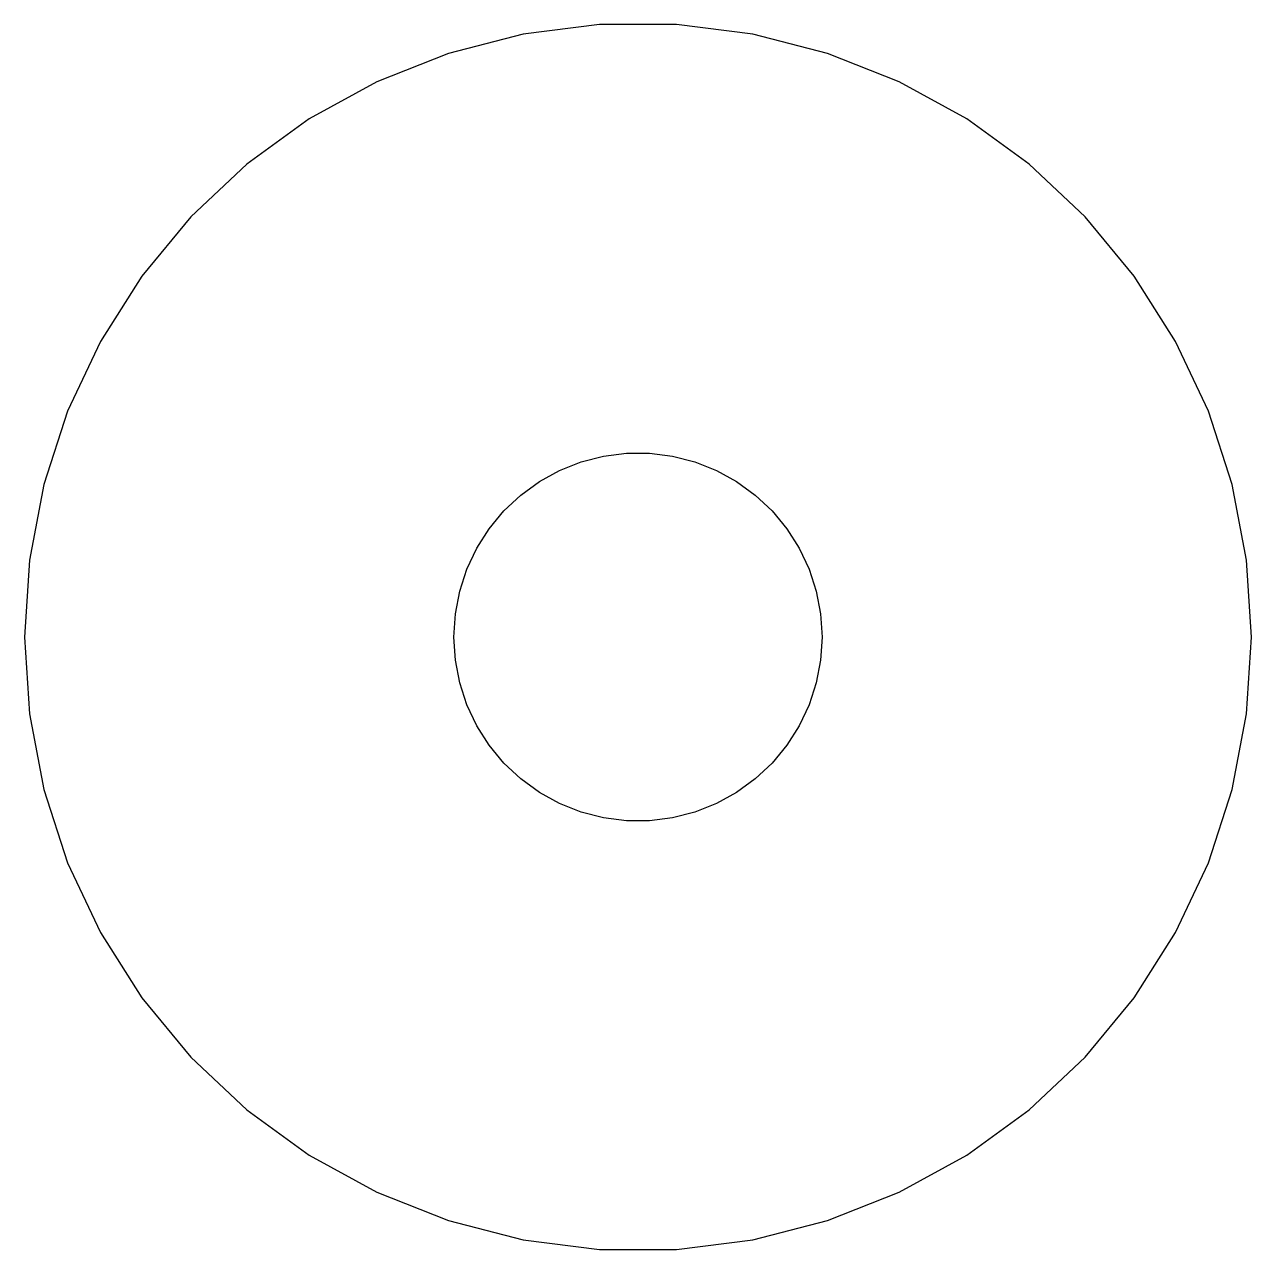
# Model space of a CAD drawing. Header units: metres. Extents: x -5 to 5, y -5 to 115.
# Drawn here: x -5 to 5, y -4.99 to 4.99 of the extents above.
import ezdxf

# ---------------------------------------------------------------- set-up
doc = ezdxf.new("R2010")
doc.units = ezdxf.units.M

msp = doc.modelspace()

# ---------------------------------------------------------------- linework, layer by layer
for p, q in [((-0.936905, 4.91142), (-1.54507, 4.75528)), ((-0.31395, 4.99013), (-0.936905, 4.91142)), ((0.31395, 4.99013), (-0.31395, 4.99013)), ((0.936905, 4.91142), (0.31395, 4.99013)), ((1.54507, 4.75528), (0.936905, 4.91142)), ((-1.54507, 4.75528), (-2.12889, 4.52412)), ((2.12889, 4.52412), (1.54507, 4.75528)), ((-2.12889, 4.52412), (-2.67912, 4.22163)), ((2.67912, 4.22163), (2.12889, 4.52412)), ((-2.67912, 4.22163), (-3.18712, 3.85255)), ((3.18712, 3.85255), (2.67912, 4.22163)), ((-3.18712, 3.85255), (-3.64484, 3.42273)), ((3.64484, 3.42273), (3.18712, 3.85255)), ((-3.64484, 3.42273), (-4.04507, 2.93892)), ((4.04507, 2.93892), (3.64484, 3.42273)), ((-4.04507, 2.93892), (-4.38153, 2.40877)), ((4.38153, 2.40877), (4.04507, 2.93892)), ((-4.38153, 2.40877), (-4.64888, 1.84062)), ((4.64888, 1.84062), (4.38153, 2.40877)), ((-4.64888, 1.84062), (-4.84291, 1.24344)), ((4.84291, 1.24344), (4.64888, 1.84062)), ((-0.638657, 1.35724), (-0.463516, 1.42657)), ((-0.463516, 1.42657), (-0.281067, 1.47342)), ((-0.281067, 1.47342), (-0.094177, 1.49704)), ((-0.094177, 1.49704), (0.094177, 1.49704)), ((0.094177, 1.49704), (0.281067, 1.47342)), ((0.281067, 1.47342), (0.463516, 1.42657)), ((0.463516, 1.42657), (0.638657, 1.35724)), ((-0.803726, 1.26648), (-0.638657, 1.35724)), ((0.638657, 1.35724), (0.803726, 1.26648)), ((-4.84291, 1.24344), (-4.96057, 0.626663)), ((-0.956131, 1.15576), (-0.803726, 1.26648)), ((0.803726, 1.26648), (0.956131, 1.15576)), ((4.96057, 0.626663), (4.84291, 1.24344)), ((-1.09344, 1.02681), (-0.956131, 1.15576)), ((0.956131, 1.15576), (1.09344, 1.02681)), ((-1.21352, 0.881668), (-1.09344, 1.02681)), ((1.09344, 1.02681), (1.21352, 0.881668)), ((-1.31445, 0.722626), (-1.21352, 0.881668)), ((1.21352, 0.881668), (1.31445, 0.722626)), ((-1.39465, 0.552185), (-1.31445, 0.722626)), ((1.31445, 0.722626), (1.39465, 0.552185)), ((-4.96057, 0.626663), (-5, 0)), ((5, 0), (4.96057, 0.626663)), ((-1.45287, 0.373032), (-1.39465, 0.552185)), ((1.39465, 0.552185), (1.45287, 0.373032)), ((-1.48816, 0.187988), (-1.45287, 0.373032)), ((1.45287, 0.373032), (1.48816, 0.187988)), ((-1.5, 0), (-1.48816, 0.187988)), ((1.48816, 0.187988), (1.5, 0)), ((-5, 0), (-4.96057, -0.626663)), ((-1.48816, -0.187988), (-1.5, 0)), ((1.5, 0), (1.48816, -0.187988)), ((4.96057, -0.626663), (5, 0)), ((-1.45287, -0.373032), (-1.48816, -0.187988)), ((1.48816, -0.187988), (1.45287, -0.373032)), ((-1.39465, -0.552185), (-1.45287, -0.373032)), ((1.45287, -0.373032), (1.39465, -0.552185)), ((-1.31445, -0.722626), (-1.39465, -0.552185)), ((1.39465, -0.552185), (1.31445, -0.722626)), ((-4.96057, -0.626663), (-4.84291, -1.24344)), ((4.84291, -1.24344), (4.96057, -0.626663)), ((-1.21352, -0.881668), (-1.31445, -0.722626)), ((1.31445, -0.722626), (1.21352, -0.881668)), ((-1.09344, -1.02681), (-1.21352, -0.881668)), ((1.21352, -0.881668), (1.09344, -1.02681)), ((-0.956131, -1.15576), (-1.09344, -1.02681)), ((1.09344, -1.02681), (0.956131, -1.15576)), ((-0.803726, -1.26648), (-0.956131, -1.15576)), ((0.956131, -1.15576), (0.803726, -1.26648)), ((-4.84291, -1.24344), (-4.64888, -1.84062)), ((-0.638657, -1.35724), (-0.803726, -1.26648)), ((0.803726, -1.26648), (0.638657, -1.35724)), ((4.64888, -1.84062), (4.84291, -1.24344)), ((-0.463516, -1.42657), (-0.638657, -1.35724)), ((0.638657, -1.35724), (0.463516, -1.42657)), ((-0.281067, -1.47342), (-0.463516, -1.42657)), ((-0.094177, -1.49704), (-0.281067, -1.47342)), ((0.094177, -1.49704), (-0.094177, -1.49704)), ((0.281067, -1.47342), (0.094177, -1.49704)), ((0.463516, -1.42657), (0.281067, -1.47342)), ((-4.64888, -1.84062), (-4.38153, -2.40877)), ((4.38153, -2.40877), (4.64888, -1.84062)), ((-4.38153, -2.40877), (-4.04507, -2.93892)), ((4.04507, -2.93892), (4.38153, -2.40877)), ((-4.04507, -2.93892), (-3.64484, -3.42273)), ((3.64484, -3.42273), (4.04507, -2.93892)), ((-3.64484, -3.42273), (-3.18712, -3.85255)), ((3.18712, -3.85255), (3.64484, -3.42273)), ((-3.18712, -3.85255), (-2.67912, -4.22163)), ((2.67912, -4.22163), (3.18712, -3.85255)), ((-2.67912, -4.22163), (-2.12889, -4.52412)), ((2.12889, -4.52412), (2.67912, -4.22163)), ((-2.12889, -4.52412), (-1.54507, -4.75528)), ((1.54507, -4.75528), (2.12889, -4.52412)), ((-1.54507, -4.75528), (-0.936905, -4.91142)), ((0.936905, -4.91142), (1.54507, -4.75528)), ((-0.936905, -4.91142), (-0.31395, -4.99013)), ((-0.31395, -4.99013), (0.31395, -4.99013)), ((0.31395, -4.99013), (0.936905, -4.91142))]:
    msp.add_line(p, q)

doc.saveas('drawing.dxf')
